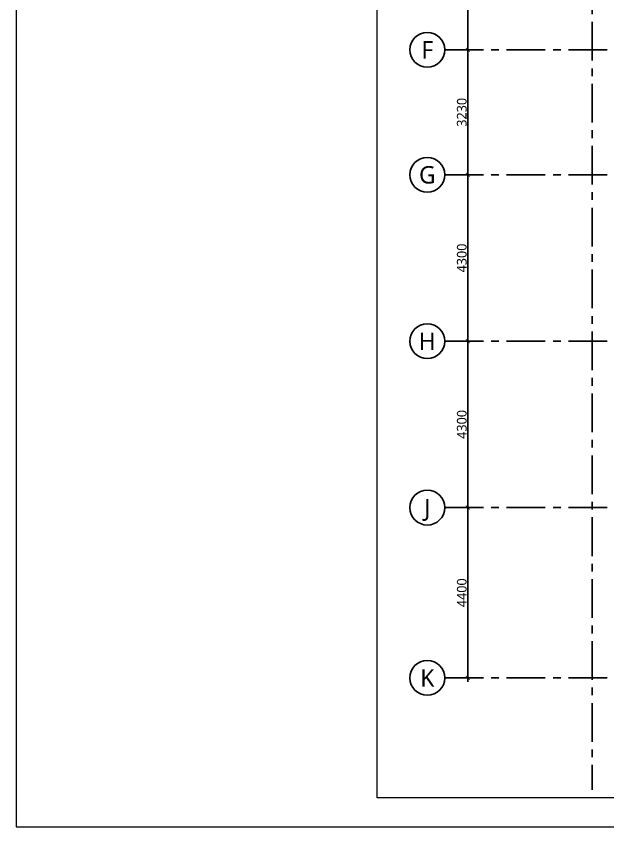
# Model space of a CAD drawing. Header units: millimetres. Extents: x 235412 to 469227, y 103223 to 235913.
# Drawn here: x 324028 to 339321, y 194099 to 215045 of the extents above; entities that cross this region are included whole.
import ezdxf
from ezdxf.enums import TextEntityAlignment as Align

# ---------------------------------------------------------------- set-up
doc = ezdxf.new("R2010")
doc.units = ezdxf.units.MM
doc.header["$MEASUREMENT"] = 0
doc.header["$PDMODE"] = 67
doc.linetypes.add('CENTER', pattern=[2, 1.25, -0.25, 0.25, -0.25])
for name, color, linetype in [('A-Anno-Dims', 7, 'Continuous'), ('A-Anno-Grid Lines', 162, 'Continuous'), ('Anno_Frames', 7, 'Continuous'), ('Anno_Labels', 7, 'Continuous')]:
    doc.layers.add(name, color=color, linetype=linetype)
for name, color, linetype, lineweight in [('Ann_TitleBlock 2', 5, 'Continuous', 25), ('Anno_Tittleblock', 5, 'Continuous', 13), ('dim', 251, 'Continuous', 5)]:
    doc.layers.add(name, color=color, linetype=linetype, lineweight=lineweight)
doc.styles.get("Standard").update_dxf_attribs({"font": 'trebuc.ttf'})
doc.styles.add('TITLE', font='swissel.ttf', dxfattribs={"height": 4.3})
doc.dimstyles.new('IIITD_WD_L @ 100', dxfattribs={"dimscale": 100, "dimtxt": 2.5, "dimasz": 1, "dimexe": 0.5, "dimexo": 0.25, "dimgap": 0.3, "dimtad": 1, "dimdec": 0, "dimrnd": 1, "dimzin": 0, "dimdsep": 46, "dimtxsty": 'Standard', "dimblk": 'ARCHTICK', "dimcen": 0.2, "dimdle": 1, "dimclrd": 8, "dimclre": 9, "dimadec": 0, "dimazin": 0, "dimtfac": 1, "dimtdec": 0, "dimtofl": 0, "dimtmove": 0, "dimatfit": 0, "dimfxl": 2, "dimfxlon": 1, "dimtolj": 1, "dimtzin": 0, "dimlwd": -1, "dimlwe": -1, "dimarcsym": 0})

# ---------------------------------------------------------------- blocks, each defined once
blk = doc.blocks.new('Grid Head')
blk.add_circle((0, 0), 3)
at = {"layer": 'Anno_Labels'}
blk.add_attdef('GRID_NAME', text='', height=3, dxfattribs=at).set_placement((0, 0), align=Align.MIDDLE_CENTER)
blk = doc.blocks.new('_ArchTick')
at = {"color": 0, "linetype": 'ByBlock', "const_width": 0.15}
blk.add_lwpolyline([(-0.5, -0.5), (0.5, 0.5)], dxfattribs=at)
blk = doc.blocks.new('*D38')
at = {"layer": 'A-Anno-Dims', "color": 9, "transparency": 16777216}
for p, q in [((-10240, -13800), (-9990, -13800)), ((-10240, -17030), (-9990, -17030))]:
    blk.add_line(p, q, dxfattribs=at)
at = {"layer": 'A-Anno-Dims', "color": 8, "transparency": 16777216}
blk.add_line((-10040, -13700), (-10040, -17130), dxfattribs=at)
at = {"layer": 'Defpoints', "color": 0, "transparency": 16777216}
for p in [(-10640, -13800), (-10640, -17030), (-10040, -17030)]:
    blk.add_point(p, dxfattribs=at)
at = {"layer": 'A-Anno-Dims', "color": 8, "transparency": 16777216, "xscale": 100, "yscale": 100, "zscale": 100}
for p, rotation in [((-10040, -13800), 90), ((-10040, -17030), 270)]:
    blk.add_blockref('_ArchTick', p, dxfattribs=dict(at, rotation=rotation))
at = {"layer": 'A-Anno-Dims', "color": 0, "transparency": 16777216, "insert": (-10197, -15415), "char_height": 250, "attachment_point": 5, "rotation": 90}
blk.add_mtext('\\A1;3230', dxfattribs=at)
blk = doc.blocks.new('*D39')
at = {"layer": 'A-Anno-Dims', "color": 8, "transparency": 16777216}
blk.add_line((-10040, -16930), (-10040, -20360), dxfattribs=at)
at = {"layer": 'A-Anno-Dims', "color": 9, "transparency": 16777216}
for p, q in [((-10240, -17030), (-9990, -17030)), ((-10240, -20260), (-9990, -20260))]:
    blk.add_line(p, q, dxfattribs=at)
at = {"layer": 'Defpoints', "color": 0, "transparency": 16777216}
for p in [(-10639, -17030), (-10639, -20260), (-10040, -20260)]:
    blk.add_point(p, dxfattribs=at)
at = {"layer": 'A-Anno-Dims', "color": 8, "transparency": 16777216, "xscale": 100, "yscale": 100, "zscale": 100}
for p, rotation in [((-10040, -17030), 90), ((-10040, -20260), 270)]:
    blk.add_blockref('_ArchTick', p, dxfattribs=dict(at, rotation=rotation))
at = {"layer": 'A-Anno-Dims', "color": 0, "transparency": 16777216, "insert": (-10197, -18645), "char_height": 250, "attachment_point": 5, "rotation": 90}
blk.add_mtext('\\A1;3230', dxfattribs=at)
blk = doc.blocks.new('*D40')
at = {"layer": 'A-Anno-Dims', "color": 9, "transparency": 16777216}
for p, q in [((-10240, -20260), (-9990, -20260)), ((-10240, -24560), (-9990, -24560))]:
    blk.add_line(p, q, dxfattribs=at)
at = {"layer": 'A-Anno-Dims', "color": 8, "transparency": 16777216}
blk.add_line((-10040, -20160), (-10040, -24660), dxfattribs=at)
at = {"layer": 'Defpoints', "color": 0, "transparency": 16777216}
for p in [(-10639, -20260), (-10639, -24560), (-10040, -24560)]:
    blk.add_point(p, dxfattribs=at)
at = {"layer": 'A-Anno-Dims', "color": 8, "transparency": 16777216, "xscale": 100, "yscale": 100, "zscale": 100}
for p, rotation in [((-10040, -20260), 90), ((-10040, -24560), 270)]:
    blk.add_blockref('_ArchTick', p, dxfattribs=dict(at, rotation=rotation))
at = {"layer": 'A-Anno-Dims', "color": 0, "transparency": 16777216, "insert": (-10197, -22410), "char_height": 250, "attachment_point": 5, "rotation": 90}
blk.add_mtext('\\A1;4300', dxfattribs=at)
blk = doc.blocks.new('*D41')
at = {"layer": 'A-Anno-Dims', "color": 8, "transparency": 16777216}
blk.add_line((-10040, -24460), (-10040, -28960), dxfattribs=at)
at = {"layer": 'A-Anno-Dims', "color": 9, "transparency": 16777216}
for p, q in [((-10240, -24560), (-9990, -24560)), ((-10240, -28860), (-9990, -28860))]:
    blk.add_line(p, q, dxfattribs=at)
at = {"layer": 'Defpoints', "color": 0, "transparency": 16777216}
for p in [(-10639, -24560), (-10639, -28860), (-10040, -28860)]:
    blk.add_point(p, dxfattribs=at)
at = {"layer": 'A-Anno-Dims', "color": 8, "transparency": 16777216, "xscale": 100, "yscale": 100, "zscale": 100}
for p, rotation in [((-10040, -24560), 90), ((-10040, -28860), 270)]:
    blk.add_blockref('_ArchTick', p, dxfattribs=dict(at, rotation=rotation))
at = {"layer": 'A-Anno-Dims', "color": 0, "transparency": 16777216, "insert": (-10197, -26710), "char_height": 250, "attachment_point": 5, "rotation": 90}
blk.add_mtext('\\A1;4300', dxfattribs=at)
blk = doc.blocks.new('*D42')
at = {"layer": 'A-Anno-Dims', "color": 9, "transparency": 16777216}
for p, q in [((-10240, -28860), (-9990, -28860)), ((-10240, -33260), (-9990, -33260))]:
    blk.add_line(p, q, dxfattribs=at)
at = {"layer": 'A-Anno-Dims', "color": 8, "transparency": 16777216}
blk.add_line((-10040, -28760), (-10040, -33360), dxfattribs=at)
at = {"layer": 'Defpoints', "color": 0, "transparency": 16777216}
for p in [(-10639, -28860), (-10639, -33260), (-10040, -33260)]:
    blk.add_point(p, dxfattribs=at)
at = {"layer": 'A-Anno-Dims', "color": 8, "transparency": 16777216, "xscale": 100, "yscale": 100, "zscale": 100}
for p, rotation in [((-10040, -28860), 90), ((-10040, -33260), 270)]:
    blk.add_blockref('_ArchTick', p, dxfattribs=dict(at, rotation=rotation))
at = {"layer": 'A-Anno-Dims', "color": 0, "transparency": 16777216, "insert": (-10197, -31060), "char_height": 250, "attachment_point": 5, "rotation": 90}
blk.add_mtext('\\A1;4400', dxfattribs=at)
blk = doc.blocks.new('IIITD WD A1- L Format Library')
at = {"layer": 'Anno_Tittleblock', "color": 5}
blk.add_lwpolyline([(0, -7.57), (775, -7.57), (775, 573.91), (0, 573.91)], close=True, dxfattribs=at)
at = {"style": 'TITLE'}
for tag, p, height in [('PROJECT NAME 1', (779.17, 137.4), 2.98), ('PROJECT NAME 2', (779.17, 132.23), 2.98), ('PROJECT_NAME_3', (779.17, 127.37), 2.98), ('1:100@A1', (818.06, 91.92), 2.25), ('A-2.03', (844.81, 84.28), 4), ('03.04.11', (821.96, 84.64), 2.25), ('A', (858.85, 75.94), 3.66), ('AC', (827.5, 76.14), 2.25)]:
    blk.add_attdef(tag, p, '', height=height, dxfattribs=at)
for p in [(780.3, 113.01), (780.3, 106.37)]:
    blk.add_attdef('FIRST FLOOR PLAN', text='', height=3.39, dxfattribs=at).set_placement(p, align=Align.TOP_LEFT)
blk = doc.blocks.new('Grid Academic Lecture')
at = {"layer": 'A-Anno-Grid Lines', "linetype": 'CENTER', "ltscale": 800}
for p, q in [((-6830, 2889.7), (-6830, -36150.1)), ((-10639, -17030), (21940.1, -17030)), ((-10639, -20260), (21940.1, -20260)), ((-10639, -24560), (21940.1, -24560)), ((-10639, -28860), (21940.1, -28860)), ((-10639, -33260), (21940.1, -33260))]:
    blk.add_line(p, q, dxfattribs=at)
at = {"layer": 'Anno_Frames'}
for points in [[(-10639.7, -17030), (-10189.7, -17030)], [(-10639.7, -20260), (-10189.7, -20260)], [(-10639.7, -24560), (-10189.7, -24560)], [(-10639.7, -28860), (-10189.7, -28860)], [(-10639.7, -33260), (-10189.7, -33260)]]:
    blk.add_lwpolyline(points, dxfattribs=at)
ref = blk.add_blockref('Grid Head', (-11089, -17030), dxfattribs=dict(at, xscale=150, yscale=150, zscale=150))
ref.add_attrib('GRID_NAME', 'F', dxfattribs={"layer": '0', "height": 450}).set_placement((-11089, -17030), align=Align.MIDDLE_CENTER)
ref = blk.add_blockref('Grid Head', (-11089, -20260), dxfattribs=dict(at, xscale=150, yscale=150, zscale=150))
ref.add_attrib('GRID_NAME', 'G', dxfattribs={"layer": '0', "height": 450}).set_placement((-11089, -20260), align=Align.MIDDLE_CENTER)
ref = blk.add_blockref('Grid Head', (-11089, -24560), dxfattribs=dict(at, xscale=150, yscale=150, zscale=150))
ref.add_attrib('GRID_NAME', 'H', dxfattribs={"layer": '0', "height": 450}).set_placement((-11089, -24560), align=Align.MIDDLE_CENTER)
ref = blk.add_blockref('Grid Head', (-11089, -28860), dxfattribs=dict(at, xscale=150, yscale=150, zscale=150))
ref.add_attrib('GRID_NAME', 'J', dxfattribs={"layer": '0', "height": 450}).set_placement((-11089, -28860), align=Align.MIDDLE_CENTER)
ref = blk.add_blockref('Grid Head', (-11089, -33260), dxfattribs=dict(at, xscale=150, yscale=150, zscale=150))
ref.add_attrib('GRID_NAME', 'K', dxfattribs={"layer": '0', "height": 450}).set_placement((-11089, -33260), align=Align.MIDDLE_CENTER)
at = {"layer": 'A-Anno-Dims'}
for base, p1, p2, picture, middle in [((-10039.7, -17030), (-10639.7, -13800), (-10640, -17030), '*D38', (-10196.9, -15415)), ((-10039.7, -20260), (-10639, -17030), (-10639, -20260), '*D39', (-10196.9, -18645)), ((-10039.7, -24560), (-10639, -20260), (-10639, -24560), '*D40', (-10196.9, -22410)), ((-10039.7, -28860), (-10639, -24560), (-10639.4, -28860), '*D41', (-10196.9, -26710)), ((-10039.7, -33260), (-10639, -28860), (-10639, -33260), '*D42', (-10196.9, -31060))]:
    dim = blk.add_linear_dim(base=base, p1=p1, p2=p2, angle=90, dimstyle='IIITD_WD_L @ 100', override={"dimtmove": 1}, dxfattribs=at)
    dim.commit()
    dim.dimension.update_dxf_attribs({"geometry": picture, "text_midpoint": middle})

msp = doc.modelspace()

# ---------------------------------------------------------------- linework, layer by layer
at = {"layer": 'dim'}
msp.add_lwpolyline([(333356.2, 232679.4), (370509.5, 232679.4), (370509.5, 194850.6), (333356.2, 194850.6)], close=True, dxfattribs=at)

# ---------------------------------------------------------------- block references
at = {"layer": 'A-Anno-Grid Lines'}
msp.add_blockref('Grid Academic Lecture', (345744, 231207.1), dxfattribs=at)
at = {"layer": 'Ann_TitleBlock 2', "xscale": 71.90956750301714, "yscale": 71.90956750301714, "zscale": 71.90956750301714}
msp.add_blockref('IIITD WD A1- L Format Library', (324028.5, 194643.5), dxfattribs=at)

doc.saveas('drawing.dxf')
